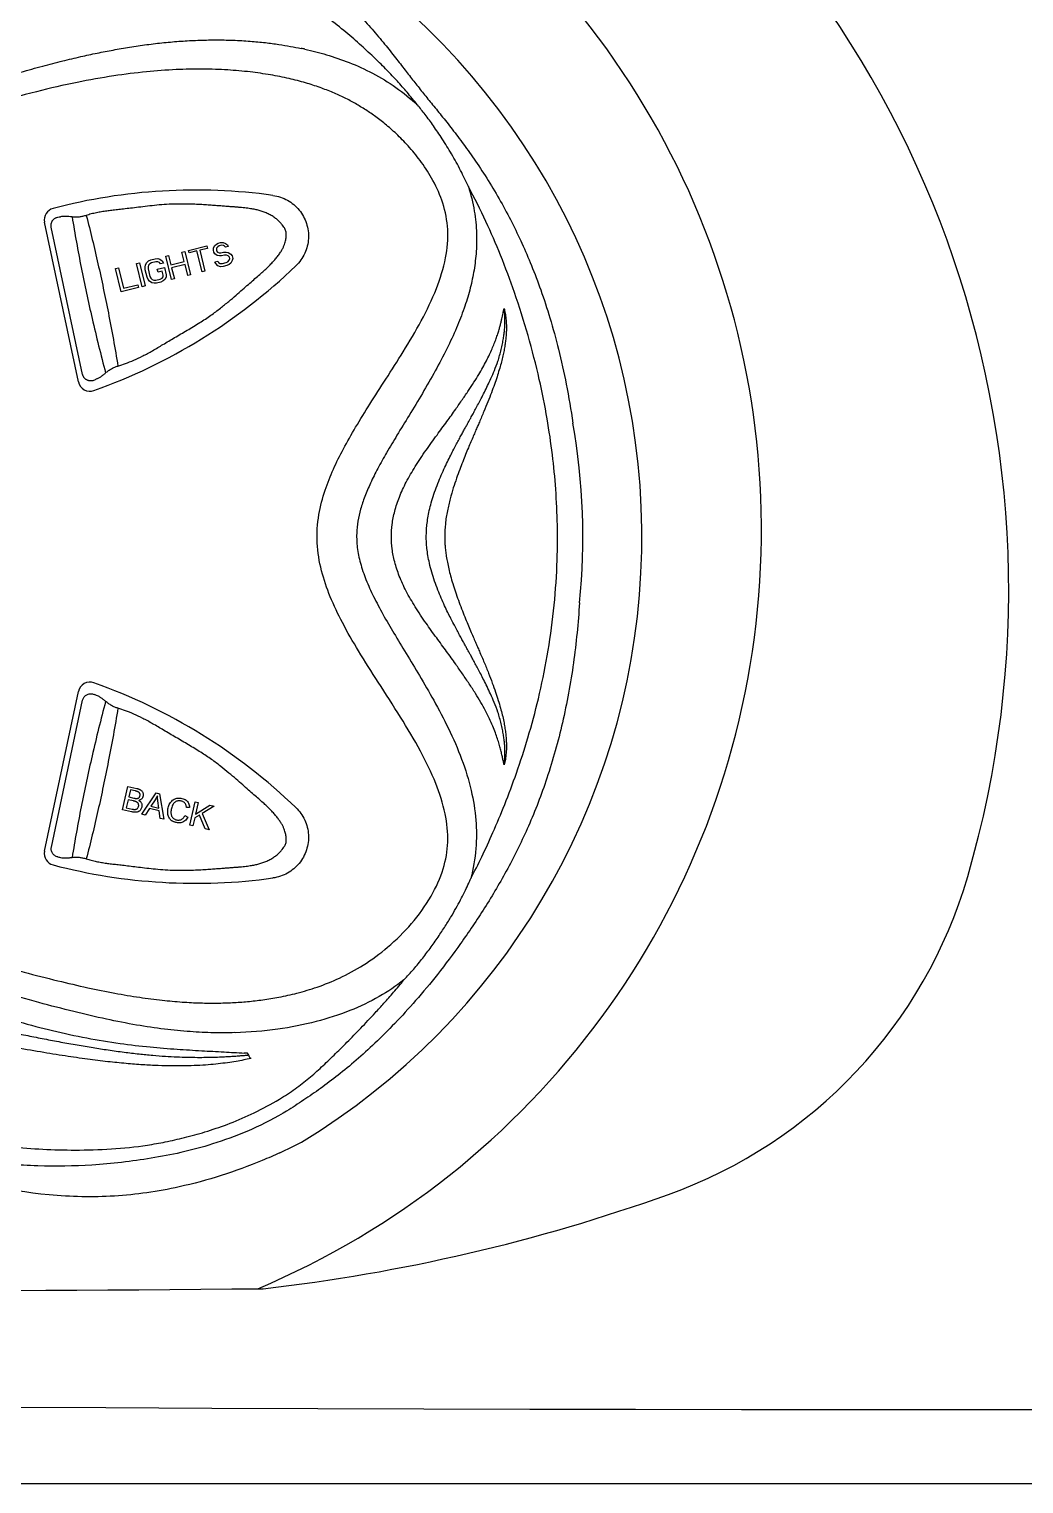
# Model space of a CAD drawing. Extents: x 832 to 912, y 781 to 934.
# Drawn here: x 868.34 to 872.48, y 797.97 to 804.03 of the extents above; entities that cross this region are included whole.
import ezdxf

# ---------------------------------------------------------------- set-up
doc = ezdxf.new("R2010")
doc.units = 0
doc.header["$MEASUREMENT"] = 0
doc.layers.add('1', color=4, linetype='Continuous')
doc.layers.add('SPA', color=2, linetype='Continuous')

# ---------------------------------------------------------------- blocks, each defined once
blk = doc.blocks.new('main_control')
at = {"color": 3, "linetype": 'Continuous'}
for p, q in [((14.278, 16.3371), (14.1367, 17.002)), ((14.2953, 16.3685), (14.1649, 16.982)), ((15.1305, 16.9849), (15.1254, 16.9908)), ((14.7363, 16.8846), (14.8119, 16.9034)), ((14.8119, 16.9034), (14.8145, 16.8931)), ((14.8394, 16.8949), (14.8453, 16.9052)), ((14.8453, 16.9052), (14.8522, 16.9113)), ((14.8522, 16.9113), (14.8597, 16.9154)), ((14.8628, 16.903), (14.8573, 16.8994)), ((14.8597, 16.9154), (14.8696, 16.9178)), ((14.8747, 16.9059), (14.8628, 16.903)), ((14.8696, 16.9178), (14.8801, 16.9182)), ((14.8812, 16.9054), (14.8747, 16.9059)), ((14.8801, 16.9182), (14.8896, 16.914)), ((14.8862, 16.9022), (14.8812, 16.9054)), ((14.8892, 16.8986), (14.8862, 16.9022)), ((14.9012, 16.9016), (14.8892, 16.8986)), ((14.8896, 16.914), (14.8976, 16.9073)), ((14.8976, 16.9073), (14.9012, 16.9016)), ((14.5627, 16.8347), (14.5697, 16.8409)), ((14.5697, 16.8409), (14.5791, 16.8454)), ((14.5791, 16.8454), (14.597, 16.8499)), ((14.597, 16.8499), (14.6075, 16.8503)), ((14.6075, 16.8503), (14.6165, 16.8481)), ((14.6165, 16.8481), (14.6265, 16.8419)), ((14.6265, 16.8419), (14.6311, 16.832)), ((14.6408, 16.8608), (14.6527, 16.8638)), ((14.665, 16.7637), (14.6408, 16.8608)), ((14.6527, 16.8638), (14.6625, 16.8245)), ((14.7085, 16.8776), (14.7204, 16.8806)), ((14.7182, 16.8384), (14.7085, 16.8776)), ((14.7204, 16.8806), (14.7446, 16.7836)), ((14.7389, 16.8743), (14.7363, 16.8846)), ((14.7707, 16.8822), (14.7389, 16.8743)), ((14.7923, 16.7955), (14.7707, 16.8822)), ((14.8145, 16.8931), (14.7827, 16.8852)), ((14.7827, 16.8852), (14.8043, 16.7985)), ((14.8395, 16.8862), (14.8394, 16.8949)), ((14.8415, 16.8779), (14.8395, 16.8862)), ((14.8456, 16.8702), (14.8415, 16.8779)), ((14.8556, 16.8639), (14.8456, 16.8702)), ((14.8524, 16.8938), (14.8519, 16.8871)), ((14.8519, 16.8871), (14.853, 16.883)), ((14.8573, 16.8994), (14.8524, 16.8938)), ((14.853, 16.883), (14.8565, 16.8773)), ((14.8646, 16.8618), (14.8556, 16.8639)), ((14.8565, 16.8773), (14.8635, 16.8746)), ((14.8635, 16.8746), (14.87, 16.8741)), ((14.8731, 16.8617), (14.8646, 16.8618)), ((14.87, 16.8741), (14.8819, 16.877)), ((14.885, 16.8647), (14.8731, 16.8617)), ((14.8819, 16.877), (14.8924, 16.8775)), ((14.8935, 16.8646), (14.885, 16.8647)), ((14.8924, 16.8775), (14.9014, 16.8753)), ((14.9005, 16.8619), (14.8935, 16.8646)), ((14.9002, 16.8377), (14.9051, 16.8434)), ((14.906, 16.8567), (14.9005, 16.8619)), ((14.9014, 16.8753), (14.9114, 16.869)), ((14.9051, 16.8434), (14.9076, 16.8505)), ((14.9076, 16.8505), (14.906, 16.8567)), ((14.9114, 16.869), (14.9174, 16.8618)), ((14.9181, 16.8422), (14.9122, 16.832)), ((14.9174, 16.8618), (14.92, 16.8515)), ((14.92, 16.8515), (14.9181, 16.8422)), ((14.4319, 16.8087), (14.4438, 16.8117)), ((14.456, 16.7117), (14.4319, 16.8087)), ((14.4438, 16.8117), (14.4649, 16.727)), ((14.5194, 16.8305), (14.5314, 16.8335)), ((14.5436, 16.7335), (14.5194, 16.8305)), ((14.5314, 16.8335), (14.5555, 16.7365)), ((14.5549, 16.8152), (14.5568, 16.8245)), ((14.5555, 16.8044), (14.5549, 16.8152)), ((14.5632, 16.7735), (14.5555, 16.8044)), ((14.5568, 16.8245), (14.5627, 16.8347)), ((14.5698, 16.8233), (14.5674, 16.8162)), ((14.5674, 16.8162), (14.5674, 16.8074)), ((14.5674, 16.8074), (14.5752, 16.7764)), ((14.5748, 16.829), (14.5698, 16.8233)), ((14.5822, 16.833), (14.5748, 16.829)), ((14.6001, 16.8375), (14.5822, 16.833)), ((14.6086, 16.8374), (14.6001, 16.8375)), ((14.6058, 16.806), (14.6357, 16.8135)), ((14.6089, 16.7936), (14.6058, 16.806)), ((14.6156, 16.8348), (14.6086, 16.8374)), ((14.6268, 16.7981), (14.6089, 16.7936)), ((14.6191, 16.8291), (14.6156, 16.8348)), ((14.6311, 16.832), (14.6191, 16.8291)), ((14.631, 16.7816), (14.6268, 16.7981)), ((14.6305, 16.7749), (14.631, 16.7816)), ((14.6357, 16.8135), (14.6434, 16.7825)), ((14.6434, 16.7825), (14.6435, 16.7737)), ((14.6625, 16.8245), (14.7182, 16.8384)), ((14.7213, 16.826), (14.6656, 16.8121)), ((14.6656, 16.8121), (14.6769, 16.7667)), ((14.7326, 16.7806), (14.7213, 16.826)), ((14.7446, 16.7836), (14.7326, 16.7806)), ((14.8043, 16.7985), (14.7923, 16.7955)), ((14.8454, 16.8372), (14.8573, 16.8402)), ((14.8494, 16.8295), (14.8454, 16.8372)), ((14.8579, 16.8206), (14.8494, 16.8295)), ((14.8573, 16.8402), (14.8608, 16.8345)), ((14.8694, 16.8169), (14.8579, 16.8206)), ((14.8608, 16.8345), (14.8683, 16.8298)), ((14.8683, 16.8298), (14.8768, 16.8297)), ((14.8799, 16.8173), (14.8694, 16.8169)), ((14.8768, 16.8297), (14.8927, 16.8337)), ((14.8958, 16.8213), (14.8799, 16.8173)), ((14.8927, 16.8337), (14.9002, 16.8377)), ((14.9053, 16.8258), (14.8958, 16.8213)), ((14.9122, 16.832), (14.9053, 16.8258)), ((14.5277, 16.7295), (14.456, 16.7117)), ((14.4649, 16.727), (14.5246, 16.7419)), ((14.5246, 16.7419), (14.5277, 16.7295)), ((14.5555, 16.7365), (14.5436, 16.7335)), ((14.5678, 16.7636), (14.5632, 16.7735)), ((14.5738, 16.7564), (14.5678, 16.7636)), ((14.5838, 16.7501), (14.5738, 16.7564)), ((14.5752, 16.7764), (14.5792, 16.7687)), ((14.5792, 16.7687), (14.5847, 16.7635)), ((14.5928, 16.748), (14.5838, 16.7501)), ((14.5847, 16.7635), (14.5917, 16.7608)), ((14.5917, 16.7608), (14.6002, 16.7608)), ((14.6033, 16.7484), (14.5928, 16.748)), ((14.6002, 16.7608), (14.6181, 16.7652)), ((14.6212, 16.7528), (14.6033, 16.7484)), ((14.6181, 16.7652), (14.6256, 16.7693)), ((14.6306, 16.7574), (14.6212, 16.7528)), ((14.6256, 16.7693), (14.6305, 16.7749)), ((14.6376, 16.7635), (14.6306, 16.7574)), ((14.6435, 16.7737), (14.6376, 16.7635)), ((14.6769, 16.7667), (14.665, 16.7637)), ((14.1367, 14.3832), (14.278, 15.0481)), ((14.1652, 14.4), (14.2953, 15.0118)), ((14.4614, 14.5555), (14.4838, 14.6529)), ((14.4838, 14.6529), (14.5204, 14.6445)), ((14.4941, 14.6384), (14.4873, 14.609)), ((14.4873, 14.609), (14.5084, 14.6041)), ((14.5136, 14.6339), (14.4941, 14.6384)), ((14.542, 14.5369), (14.6019, 14.6257)), ((14.6019, 14.6257), (14.6158, 14.6224)), ((14.6158, 14.6224), (14.6332, 14.5158)), ((14.4985, 14.5469), (14.4614, 14.5555)), ((14.4846, 14.5975), (14.4769, 14.564)), ((14.4769, 14.564), (14.5012, 14.5584)), ((14.5072, 14.5923), (14.4846, 14.5975)), ((14.5732, 14.5607), (14.5557, 14.5337)), ((14.6139, 14.5513), (14.5732, 14.5607)), ((14.5966, 14.5965), (14.5793, 14.5704)), ((14.5793, 14.5704), (14.6124, 14.5627)), ((14.6124, 14.5627), (14.6084, 14.5921)), ((14.6185, 14.5192), (14.6139, 14.5513)), ((14.7405, 14.5655), (14.7272, 14.5654)), ((14.7412, 14.4909), (14.7637, 14.5883)), ((14.7637, 14.5883), (14.7766, 14.5853)), ((14.7766, 14.5853), (14.7655, 14.537)), ((14.7655, 14.537), (14.825, 14.5741)), ((14.8425, 14.5701), (14.7925, 14.5401)), ((14.7925, 14.5401), (14.8218, 14.4723)), ((14.825, 14.5741), (14.8425, 14.5701)), ((14.5557, 14.5337), (14.542, 14.5369)), ((14.6332, 14.5158), (14.6185, 14.5192)), ((14.7209, 14.5315), (14.733, 14.5253)), ((14.7541, 14.4879), (14.7412, 14.4909)), ((14.7619, 14.5216), (14.7541, 14.4879)), ((14.7815, 14.5335), (14.7619, 14.5216)), ((14.8048, 14.4762), (14.7815, 14.5335)), ((14.8218, 14.4723), (14.8048, 14.4762)), ((15.1254, 14.3905), (15.1303, 14.3962)), ((15.1254, 14.3905), (15.1303, 14.3962)), ((14.9813, 13.5421), (14.9679, 13.5426)), ((14.985, 13.5358), (14.9814, 13.5421)), ((14.9854, 13.5344), (14.9821, 13.534)), ((14.9934, 13.522), (14.995, 13.5197)), ((15.1009, 13.3428), (15.1146, 13.351)), ((15.1439, 13.3002), (15.1294, 13.2916))]:
    blk.add_line(p, q, dxfattribs=at)
at = {"color": 4, "linetype": 'Continuous'}
for centre, radius, start, end in [((13.671, 15.6926), 2.952, 301.34667, 52.8), ((14.2007, 15.1129), 2.1865, 294.74587, 297.39073)]:
    blk.add_arc(centre, radius, start, end, dxfattribs=at)
at = {"color": 3, "linetype": 'Continuous'}
for centre, radius, start, end in [((14.8932, 16.1569), 1.5995, 78.18846, 78.76444), ((14.766, 14.7869), 2.349, 82.13624, 104.64203), ((14.1846, 17.0122), 0.049, 104.64203, 192), ((14.1935, 17.0861), 0.0621, 273.77599, 278.24774), ((14.9451, 16.9913), 0.208, 318.19558, 323.22559), ((13.5549, 18.5142), 2.349, 289.58639, 313.86376), ((15.2207, 16.674), 0.8412, 342.65318, 346.07611), ((14.326, 16.3473), 0.049, 192, 289.58639), ((14.3806, 16.2956), 0.0602, 115.20931, 121.56399), ((13.671, 15.6926), 2.7062, 354.16642, 10.06617), ((14.326, 15.0379), 0.049, 70.41361, 168), ((13.5549, 12.871), 2.349, 46.13624, 70.41361), ((13.4272, 12.88), 2.3423, 66.49548, 66.98068), ((15.2189, 14.7107), 0.8431, 13.92047, 17.34608), ((14.1846, 14.373), 0.049, 168, 255.35797), ((14.65, 16.6505), 2.3366, 258.71237, 258.86418), ((14.2139, 14.4074), 0.0517, 252.89069, 264.39499), ((14.766, 16.5983), 2.349, 255.35797, 277.86376)]:
    blk.add_arc(centre, radius, start, end, dxfattribs=at)
for points, start_tangent, end_tangent in [([(15.3865, 17.9234), (15.4435, 17.867), (15.5001, 17.8053), (15.5523, 17.7435), (15.5979, 17.6862), (15.6372, 17.6355), (15.6733, 17.5891), (15.7091, 17.5441), (15.7467, 17.4976), (15.788, 17.4466), (15.8331, 17.3896), (15.8806, 17.3267), (15.9306, 17.2562), (15.9833, 17.1755), (16.0349, 17.0887), (16.0814, 17.0018), (16.1236, 16.9141), (16.1632, 16.8221), (16.202, 16.72), (16.2401, 16.6036), (16.276, 16.4728), (16.3081, 16.3278), (16.3355, 16.1656)], (0.728236, -0.685327), (0.141558, -0.98993)), ([(15.6456, 17.543), (15.6053, 17.5891), (15.5619, 17.635), (15.5127, 17.6836), (15.4553, 17.7369), (15.391, 17.7928), (15.3187, 17.8511)], (-0.643183, 0.765713), (-0.790254, 0.61278)), ([(10.921, 17.0187), (11.2976, 17.0246), (11.6391, 17.0444), (11.9484, 17.0755), (12.2284, 17.1154), (12.4817, 17.1621), (12.7105, 17.2139), (12.9171, 17.2689), (13.1045, 17.3252), (13.2747, 17.3803), (13.4302, 17.4323), (13.573, 17.4803), (13.7046, 17.5239), (13.8264, 17.5631), (13.9379, 17.5976), (14.0382, 17.627), (14.1291, 17.6521), (14.2124, 17.6735), (14.2875, 17.6914), (14.3552, 17.7061), (14.4216, 17.7191), (14.4907, 17.731), (14.5619, 17.7414), (14.6338, 17.7498), (14.7044, 17.7559), (14.7744, 17.7597), (14.8459, 17.7611), (14.9214, 17.7598), (14.9929, 17.7557), (15.0558, 17.7497), (15.1114, 17.7424), (15.1608, 17.7343), (15.2049, 17.7257)], (0.999985, -0.005535), (0.978502, -0.206238)), ([(15.2206, 17.7225), (15.3096, 17.6995), (15.4042, 17.667), (15.502, 17.6222), (15.5987, 17.5632), (15.6882, 17.4904)], (0.976263, -0.216588), (0.727412, -0.686201)), ([(15.223, 17.5822), (15.1546, 17.6), (15.0776, 17.6154), (14.9924, 17.6276), (14.8989, 17.6359), (14.7966, 17.6394), (14.6843, 17.6373), (14.561, 17.6283), (14.4247, 17.6112), (14.2727, 17.5843), (14.1032, 17.5456), (13.9153, 17.4939), (13.71, 17.4297), (13.4856, 17.3542), (13.2361, 17.2692), (12.9552, 17.1806), (12.6383, 17.0974), (12.2818, 17.0257), (11.8815, 16.9696), (11.4336, 16.9334), (10.9334, 16.9223)], (-0.960007, 0.279976), (-0.999982, 0.006033)), ([(10.9635, 14.4489), (11.4185, 14.4391), (11.8227, 14.4003), (12.1833, 14.3447), (12.5064, 14.2807), (12.7974, 14.2139), (13.0607, 14.1477), (13.2999, 14.0843), (13.5179, 14.025), (13.7163, 13.9706), (13.894, 13.9216), (14.0515, 13.8791), (14.1913, 13.8436), (14.3163, 13.8147), (14.4294, 13.7919), (14.5327, 13.7746), (14.6262, 13.7625), (14.7101, 13.7549), (14.7855, 13.7512), (14.8543, 13.7505), (14.9189, 13.7524), (14.9815, 13.7569), (15.045, 13.7642), (15.1124, 13.7753), (15.187, 13.792), (15.2713, 13.8173), (15.3646, 13.8549), (15.463, 13.9086), (15.5648, 13.9832), (15.6639, 14.0816), (15.7454, 14.1956), (15.796, 14.3101), (15.815, 14.4211), (15.804, 14.5385), (15.765, 14.6652), (15.7015, 14.7991), (15.6179, 14.9415), (15.5256, 15.0863), (15.4435, 15.2172), (15.3766, 15.3346), (15.3256, 15.4428), (15.2897, 15.5509), (15.2715, 15.667), (15.2789, 15.7847), (15.3048, 15.886), (15.339, 15.9737), (15.3805, 16.058), (15.4315, 16.1481), (15.4909, 16.2447), (15.5575, 16.3488), (15.6297, 16.4627), (15.7047, 16.5917), (15.7674, 16.7256), (15.8055, 16.8533), (15.8146, 16.9715), (15.7941, 17.0813), (15.7533, 17.1755), (15.7056, 17.2509), (15.6559, 17.313), (15.6068, 17.3643), (15.5599, 17.4063), (15.5158, 17.4407), (15.4734, 17.4698), (15.4306, 17.4957), (15.3856, 17.5196), (15.337, 17.5418), (15.2834, 17.5627), (15.223, 17.5822)], (0.999786, 0.020687), (-0.960007, 0.279976)), ([(15.6882, 17.4904), (15.6667, 17.5175), (15.6456, 17.543)], (-0.611788, 0.791022), (-0.646167, 0.763196)), ([(15.9007, 17.1512), (15.8686, 17.2175), (15.8306, 17.2861), (15.7918, 17.3489), (15.7552, 17.4034), (15.7209, 17.4504), (15.6883, 17.4904)], (-0.410162, 0.912013), (-0.654903, 0.755713)), ([(15.9007, 17.1512), (15.9253, 17.0485), (15.9345, 16.9545), (15.9325, 16.8703), (15.9226, 16.7932), (15.9062, 16.7192), (15.8829, 16.6435), (15.8515, 16.5624), (15.8113, 16.4751), (15.7631, 16.3834), (15.7091, 16.2893), (15.6539, 16.1976), (15.6036, 16.1149), (15.5605, 16.0423), (15.5238, 15.9768), (15.4935, 15.9161), (15.4696, 15.8596), (15.4523, 15.8071), (15.4411, 15.7575), (15.4359, 15.7057), (15.4385, 15.6478), (15.4514, 15.5829), (15.4745, 15.5141), (15.5063, 15.4431), (15.5453, 15.3693), (15.5906, 15.2912), (15.6413, 15.2068), (15.697, 15.1143), (15.7565, 15.0112), (15.8175, 14.8945), (15.8727, 14.7662), (15.9123, 14.6358), (15.9317, 14.5121), (15.9317, 14.3937), (15.9108, 14.2693)], (0.30075, -0.953703), (-0.249924, -0.968265)), ([(15.9108, 14.2693), (15.9562, 14.3593), (16.0031, 14.4609), (16.0518, 14.5771), (16.1009, 14.7084), (16.1484, 14.8551), (16.192, 15.0181), (16.2288, 15.1961), (16.2555, 15.3842), (16.2694, 15.5727), (16.2711, 15.7407), (16.2643, 15.89), (16.2505, 16.034), (16.2286, 16.1836), (16.1959, 16.3476), (16.149, 16.5302), (16.0926, 16.7089), (16.0344, 16.8647), (15.9738, 17.0044), (15.9007, 17.1512)], (0.465625, 0.884982), (-0.468905, 0.883248)), ([(15.0874, 17.1138), (15.1185, 17.1064), (15.1476, 17.0935), (15.1739, 17.0754), (15.1964, 17.0528), (15.2142, 17.0263), (15.2267, 16.997), (15.2338, 16.9659), (15.235, 16.934), (15.2301, 16.9025), (15.2194, 16.8725), (15.2035, 16.8448), (15.1827, 16.8206)], (0.990596, -0.136818), (-0.72099, -0.692946)), ([(14.1649, 16.982), (14.1645, 16.9846), (14.1641, 16.9885), (14.1642, 16.9924), (14.1648, 16.9962), (14.1658, 17), (14.1672, 17.0036), (14.169, 17.0071), (14.1713, 17.0104), (14.174, 17.0135), (14.1771, 17.0163), (14.1805, 17.0187), (14.1843, 17.0207), (14.1883, 17.0223), (14.197, 17.024), (14.1976, 17.0241)], (-0.20801, 0.978127), (0.997845, 0.06562)), ([(14.2513, 17.0241), (14.2379, 17.0256), (14.2252, 17.0261), (14.2134, 17.0258), (14.2024, 17.0246)], (-0.990328, 0.138746), (-0.989674, -0.143336)), ([(14.3102, 17.0302), (14.2953, 17.0261), (14.2805, 17.0237), (14.2658, 17.023), (14.2513, 17.0241)], (-0.948772, -0.315962), (-0.990328, 0.138746)), ([(14.2513, 17.0241), (14.2892, 16.8132), (14.3347, 16.6009), (14.3908, 16.3745)], (0.160266, -0.987074), (0.255552, -0.966795)), ([(14.2513, 17.0241), (14.2892, 16.8132), (14.3347, 16.6009), (14.3908, 16.3745)], (0.160266, -0.987074), (0.255552, -0.966795)), ([(15.1254, 16.9908), (15.1211, 16.9964), (15.1162, 17.002), (15.1108, 17.0074), (15.1048, 17.0128), (15.0983, 17.0181), (15.0914, 17.0231), (15.0839, 17.028), (15.0761, 17.0326), (15.0679, 17.0368), (15.0596, 17.0406), (15.0513, 17.0439), (15.0429, 17.0469), (15.0344, 17.0495), (15.0259, 17.0519), (15.0174, 17.0539), (15.0086, 17.0558), (14.999, 17.0575), (14.9883, 17.0592), (14.9764, 17.0608), (14.9635, 17.0622), (14.9498, 17.0636), (14.9348, 17.0648), (14.9185, 17.066), (14.9006, 17.0674), (14.8808, 17.0689), (14.8594, 17.0705), (14.8363, 17.0722), (14.8113, 17.0739), (14.784, 17.0756), (14.7541, 17.077), (14.7211, 17.0778), (14.6845, 17.0776), (14.6448, 17.076), (14.6041, 17.0728), (14.5645, 17.0686), (14.5278, 17.0642), (14.4946, 17.0602), (14.4654, 17.0568), (14.4398, 17.0539), (14.4169, 17.0513), (14.3954, 17.0485), (14.3742, 17.0453), (14.3527, 17.0413), (14.3311, 17.0363), (14.3102, 17.0302)], (-0.583429, 0.812164), (-0.948772, -0.315962)), ([(15.1254, 16.9908), (15.1211, 16.9964), (15.1162, 17.002), (15.1108, 17.0074), (15.1048, 17.0128), (15.0983, 17.0181), (15.0914, 17.0231), (15.0839, 17.028), (15.0761, 17.0326), (15.0679, 17.0368), (15.0596, 17.0406), (15.0513, 17.0439), (15.0429, 17.0469), (15.0344, 17.0495), (15.0259, 17.0519), (15.0174, 17.0539), (15.0086, 17.0558), (14.999, 17.0575), (14.9883, 17.0592), (14.9764, 17.0608), (14.9635, 17.0622), (14.9497, 17.0636), (14.9348, 17.0648), (14.9185, 17.066), (14.9005, 17.0674), (14.8808, 17.0689), (14.8593, 17.0705), (14.8363, 17.0722), (14.8113, 17.0739), (14.784, 17.0756), (14.7541, 17.077), (14.7211, 17.0778), (14.6845, 17.0776), (14.6448, 17.076), (14.604, 17.0728), (14.5645, 17.0686), (14.5278, 17.0642), (14.4946, 17.0602), (14.4654, 17.0568), (14.4398, 17.0539), (14.4169, 17.0513), (14.3954, 17.0485), (14.3742, 17.0453), (14.3527, 17.0413), (14.3311, 17.0363), (14.3102, 17.0302)], (-0.583429, 0.812164), (-0.948772, -0.315963)), ([(14.3102, 17.0302), (14.359, 16.829), (14.4022, 16.6245), (14.442, 16.403)], (0.253899, -0.967231), (0.160276, -0.987072)), ([(14.3102, 17.0302), (14.359, 16.829), (14.4022, 16.6245), (14.442, 16.403)], (0.253899, -0.967231), (0.160276, -0.987072)), ([(15.1117, 16.8668), (15.121, 16.8805), (15.1279, 16.8929), (15.1331, 16.9042), (15.1369, 16.9146), (15.1397, 16.9242), (15.1416, 16.9332), (15.1427, 16.9414), (15.143, 16.9489), (15.1427, 16.9565), (15.1412, 16.9643), (15.1387, 16.9717), (15.135, 16.9786), (15.1305, 16.9849), (15.1254, 16.9908)], (0.597778, 0.801662), (-0.685841, 0.727751)), ([(14.442, 16.403), (14.4734, 16.4133), (14.5079, 16.4273), (14.5453, 16.4452), (14.5857, 16.467), (14.6295, 16.4927), (14.6778, 16.5213), (14.7301, 16.552), (14.7826, 16.5838), (14.8293, 16.6148), (14.8689, 16.6444), (14.9032, 16.6721), (14.9336, 16.698), (14.9608, 16.7218), (14.9852, 16.7433), (15.0075, 16.7628), (15.0277, 16.7802), (15.0456, 16.796), (15.0615, 16.8106), (15.0758, 16.8248), (15.0888, 16.8388), (15.1002, 16.8527)], (0.961754, 0.273914), (0.609797, 0.792558)), ([(15.8481, 16.2235), (15.8763, 16.2642), (15.9016, 16.3013), (15.9241, 16.3356), (15.9438, 16.3675), (15.961, 16.3972), (15.9758, 16.4249), (15.9885, 16.4506), (15.9993, 16.4746), (16.0085, 16.4969), (16.0163, 16.5177), (16.023, 16.5371), (16.0285, 16.5549), (16.033, 16.5711), (16.0368, 16.5858), (16.04, 16.5992), (16.0427, 16.6115), (16.0451, 16.6227), (16.0473, 16.6332), (16.0493, 16.643)], (0.571515, 0.820591), (0.202541, 0.979274)), ([(16.0493, 16.643), (16.0517, 16.6336), (16.0539, 16.6234), (16.0558, 16.6123), (16.0573, 16.6002), (16.0583, 16.5872), (16.059, 16.5731), (16.059, 16.5579), (16.0585, 16.5415), (16.0572, 16.5239), (16.0551, 16.505), (16.0521, 16.4846), (16.0481, 16.4628), (16.043, 16.4394), (16.0367, 16.4142), (16.029, 16.3871), (16.0199, 16.3579), (16.0092, 16.3264), (15.9966, 16.2921), (15.9821, 16.2546), (15.9653, 16.2136), (15.9464, 16.1693)], (0.272583, -0.962132), (-0.3982, -0.917299)), ([(16.0372, 16.4716), (16.0426, 16.4955), (16.0466, 16.5174), (16.0496, 16.5379), (16.0516, 16.5571), (16.0527, 16.575), (16.0531, 16.5915), (16.0528, 16.6066), (16.052, 16.6202), (16.0508, 16.6324), (16.0493, 16.643)], (0.239331, 0.970938), (-0.153996, 0.988071)), ([(15.9103, 16.1865), (15.9202, 16.2045), (15.9308, 16.2241), (15.9422, 16.2454), (15.9544, 16.2686), (15.9673, 16.294), (15.9808, 16.3217), (15.9947, 16.3517), (16.009, 16.3852), (16.0236, 16.4232)], (0.481949, 0.876199), (0.337331, 0.941386)), ([(14.3491, 16.3469), (14.3479, 16.3462), (14.34, 16.3428), (14.3358, 16.3418), (14.3316, 16.3413), (14.3233, 16.3417), (14.3193, 16.3426), (14.3156, 16.3439), (14.312, 16.3456), (14.3088, 16.3477), (14.3058, 16.3501), (14.3032, 16.3528), (14.3008, 16.3558), (14.2988, 16.359), (14.2972, 16.3623), (14.296, 16.3659), (14.2953, 16.3685)], (-0.851704, -0.524024), (-0.207766, 0.978179)), ([(14.355, 16.3501), (14.3603, 16.3528), (14.3655, 16.3557), (14.3706, 16.3589), (14.3757, 16.3624), (14.3807, 16.3662), (14.3858, 16.3702), (14.3908, 16.3745)], (0.904616, 0.426228), (0.750561, 0.660801)), ([(14.355, 16.3501), (14.3603, 16.3528), (14.3655, 16.3557), (14.3706, 16.3589), (14.3757, 16.3624), (14.3807, 16.3662), (14.3858, 16.3702), (14.3908, 16.3745)], (0.904616, 0.426228), (0.750561, 0.660801)), ([(14.3908, 16.3745), (14.4029, 16.384), (14.4157, 16.392), (14.4288, 16.3984), (14.442, 16.403)], (0.750561, 0.660801), (0.961754, 0.273914)), ([(14.3908, 16.3745), (14.4029, 16.384), (14.4157, 16.392), (14.4288, 16.3984), (14.442, 16.403)], (0.750561, 0.660801), (0.961755, 0.273913)), ([(15.5802, 15.6926), (15.5835, 15.7434), (15.5943, 15.7985), (15.6137, 15.8575), (15.6422, 15.9196), (15.6795, 15.9845), (15.7246, 16.0523), (15.7702, 16.1159), (15.8115, 16.1723), (15.8481, 16.2235)], (-0.000004, 1), (0.571449, 0.820638)), ([(15.7256, 15.6926), (15.7262, 15.7165), (15.7283, 15.7424), (15.7323, 15.7705), (15.7382, 15.8011), (15.7465, 15.8341), (15.7572, 15.8691), (15.7702, 15.9053), (15.7845, 15.9409), (15.7992, 15.9741), (15.8135, 16.0045), (15.8271, 16.0319), (15.8398, 16.0566), (15.8514, 16.0787), (15.8621, 16.0987), (15.872, 16.1168), (15.881, 16.1334), (15.8893, 16.1485), (15.897, 16.1623), (15.9039, 16.1749), (15.9103, 16.1865)], (-0.000021, 1), (0.48196, 0.876193)), ([(15.9464, 16.1693), (15.9387, 16.1514), (15.9302, 16.132), (15.9211, 16.1107), (15.9112, 16.0876), (15.9006, 16.0622), (15.8892, 16.0346), (15.8772, 16.0046), (15.8645, 15.9718), (15.8514, 15.9357), (15.8381, 15.8956), (15.8251, 15.8506), (15.8134, 15.8004), (15.805, 15.7462), (15.8021, 15.6926)], (-0.39819, -0.917303), (-0.000578, -1)), ([(15.8481, 15.1617), (15.8102, 15.2146), (15.7688, 15.2712), (15.7245, 15.333), (15.6796, 15.4005), (15.6418, 15.4663), (15.6133, 15.5288), (15.5941, 15.5877), (15.5834, 15.6424), (15.5802, 15.6926)], (-0.571432, 0.820649), (-0.000049, 1)), ([(15.9103, 15.1987), (15.9038, 15.2105), (15.8968, 15.2232), (15.8891, 15.2372), (15.8807, 15.2525), (15.8715, 15.2691), (15.8617, 15.2874), (15.851, 15.3073), (15.8396, 15.3289), (15.8276, 15.3522), (15.8151, 15.3775), (15.8018, 15.4053), (15.788, 15.4362), (15.7738, 15.4704), (15.7602, 15.5072), (15.7482, 15.5452), (15.7387, 15.582), (15.7323, 15.6146), (15.7283, 15.6433), (15.7262, 15.6689), (15.7256, 15.6926)], (-0.481961, 0.876193), (0.000021, 1)), ([(15.8021, 15.6926), (15.8024, 15.6748), (15.8035, 15.6552), (15.8056, 15.6339), (15.8088, 15.6108), (15.8132, 15.5858), (15.8191, 15.5586), (15.8266, 15.529), (15.8358, 15.497), (15.8468, 15.4631), (15.8592, 15.4278), (15.8725, 15.3925), (15.8859, 15.3587), (15.8985, 15.3279), (15.9101, 15.3004), (15.9205, 15.2758), (15.93, 15.2539), (15.9385, 15.234), (15.9464, 15.2159)], (0.000009, -1), (0.398183, -0.917306)), ([(16.3631, 15.4175), (16.338, 15.1669), (16.2921, 14.9175), (16.2274, 14.6867), (16.1506, 14.487), (16.0643, 14.3107), (15.9678, 14.1467), (15.8682, 13.9983), (15.7722, 13.8701), (15.6812, 13.7606), (15.5942, 13.6657), (15.5115, 13.5834), (15.4332, 13.5122), (15.3581, 13.4501), (15.2852, 13.3953), (15.2155, 13.347), (15.1439, 13.3001)], (-0.063291, -0.997995), (-0.844034, -0.53629)), ([(15.9464, 15.2159), (15.9668, 15.1681), (15.9847, 15.124), (16.0003, 15.0833), (16.0138, 15.0457), (16.0251, 15.0109), (16.0344, 14.9792), (16.042, 14.9501), (16.0479, 14.9237), (16.0523, 14.8994), (16.0555, 14.8772), (16.0576, 14.8569), (16.0587, 14.8384), (16.0591, 14.8216), (16.0588, 14.8061), (16.0579, 14.7917), (16.0565, 14.7783), (16.0546, 14.7656), (16.0522, 14.7535), (16.0493, 14.7422)], (0.398165, -0.917314), (-0.272569, -0.962136)), ([(16.0493, 14.7422), (16.0463, 14.7566), (16.0431, 14.7721), (16.0393, 14.7891), (16.0347, 14.8077), (16.0291, 14.8283), (16.022, 14.8512), (16.0131, 14.8764), (16.002, 14.9042), (15.9885, 14.9345), (15.9722, 14.9672), (15.9529, 15.0023), (15.9303, 15.0398), (15.9045, 15.0796), (15.8764, 15.1209), (15.8481, 15.1617)], (-0.202704, 0.97924), (-0.571576, 0.820549)), ([(16.0236, 14.962), (16.0081, 15.0023), (15.9929, 15.0376), (15.9784, 15.0687), (15.9647, 15.0964), (15.952, 15.1212), (15.9402, 15.1436), (15.9294, 15.1638), (15.9194, 15.1821), (15.9103, 15.1987)], (-0.337372, 0.941371), (-0.481952, 0.876197)), ([(14.2953, 15.0118), (14.2971, 15.0178), (14.3001, 15.0235), (14.3042, 15.0286), (14.3093, 15.0328), (14.3152, 15.0361), (14.3218, 15.0381), (14.3288, 15.0388), (14.3361, 15.038), (14.3432, 15.0358)], (0.208169, 0.978093), (0.920383, -0.391019)), ([(14.3908, 15.0068), (14.3859, 15.011), (14.3811, 15.0149), (14.3762, 15.0185), (14.3714, 15.0219), (14.3664, 15.025), (14.3614, 15.0279)], (-0.750572, 0.660789), (-0.877074, 0.480354)), ([(14.3908, 15.0068), (14.3859, 15.011), (14.3811, 15.0149), (14.3762, 15.0185), (14.3714, 15.0219), (14.3664, 15.025), (14.3614, 15.0279)], (-0.750572, 0.660789), (-0.877074, 0.480354)), ([(14.3908, 15.0068), (14.3347, 14.7804), (14.2892, 14.5681), (14.2513, 14.3572)], (-0.255552, -0.966795), (-0.160266, -0.987074)), ([(14.3908, 15.0068), (14.3347, 14.7804), (14.2892, 14.5681), (14.2513, 14.3572)], (-0.255552, -0.966795), (-0.160266, -0.987074)), ([(14.442, 14.9783), (14.4021, 14.7568), (14.359, 14.5523), (14.3102, 14.3511)], (-0.160278, -0.987072), (-0.253898, -0.967231)), ([(14.442, 14.9783), (14.4021, 14.7568), (14.359, 14.5523), (14.3102, 14.3511)], (-0.160278, -0.987072), (-0.253898, -0.967231)), ([(14.442, 14.9783), (14.4288, 14.9829), (14.4157, 14.9893), (14.4029, 14.9973), (14.3908, 15.0068)], (-0.961754, 0.273913), (-0.750572, 0.660789)), ([(14.442, 14.9783), (14.4288, 14.9829), (14.4157, 14.9893), (14.4029, 14.9973), (14.3908, 15.0068)], (-0.961755, 0.273913), (-0.750571, 0.660789)), ([(15.1002, 14.5286), (15.089, 14.5423), (15.0762, 14.5562), (15.0619, 14.5703), (15.0461, 14.5849), (15.0283, 14.6006), (15.0082, 14.618), (14.9859, 14.6374), (14.9615, 14.6589), (14.9344, 14.6827), (14.9041, 14.7084), (14.8702, 14.7359), (14.8315, 14.7649), (14.7868, 14.7948), (14.7362, 14.8257), (14.683, 14.8569), (14.632, 14.8871), (14.5865, 14.9138), (14.5454, 14.9361), (14.5079, 14.954), (14.4735, 14.968), (14.442, 14.9783)], (-0.609797, 0.792558), (-0.961754, 0.273914)), ([(16.0493, 14.7422), (16.0508, 14.7535), (16.052, 14.7661), (16.0528, 14.7799), (16.0531, 14.795), (16.0527, 14.8114), (16.0515, 14.829), (16.0495, 14.8479), (16.0466, 14.8682), (16.0425, 14.89), (16.0372, 14.9135)], (0.154047, 0.988064), (-0.239215, 0.970967)), ([(14.5084, 14.6041), (14.5106, 14.6036), (14.5127, 14.6032), (14.5148, 14.6028), (14.5168, 14.6025), (14.5189, 14.6024), (14.5209, 14.6024)], (0.97437, -0.224951), (0.997984, 0.063466)), ([(14.5281, 14.6291), (14.5267, 14.6298), (14.5252, 14.6305), (14.5237, 14.6311), (14.522, 14.6317), (14.5201, 14.6322), (14.5182, 14.6328), (14.516, 14.6334), (14.5136, 14.6339)], (-0.8586, 0.512646), (-0.97437, 0.224951)), ([(14.5204, 14.6445), (14.5236, 14.6437), (14.5265, 14.6428), (14.5294, 14.6417), (14.5323, 14.6405), (14.535, 14.6391), (14.5376, 14.6373)], (0.97437, -0.224951), (0.800669, -0.599107)), ([(14.5209, 14.6024), (14.5231, 14.6026), (14.5253, 14.6032), (14.5274, 14.6042), (14.5294, 14.6056)], (0.997984, 0.063466), (0.75844, 0.651743)), ([(14.5335, 14.6225), (14.5323, 14.6251), (14.5304, 14.6273), (14.5281, 14.6291)], (-0.332508, 0.9431), (-0.8586, 0.512646)), ([(14.5409, 14.6011), (14.5373, 14.5982), (14.5332, 14.596), (14.5286, 14.5946)], (-0.700812, -0.713346), (-0.972104, -0.234549)), ([(14.5294, 14.6056), (14.5315, 14.6078), (14.5329, 14.6105), (14.5339, 14.6135)], (0.75844, 0.651743), (0.224951, 0.97437)), ([(14.5339, 14.6135), (14.5344, 14.6181), (14.5335, 14.6225)], (0.224951, 0.97437), (-0.332508, 0.9431)), ([(14.5376, 14.6373), (14.5412, 14.6341), (14.5441, 14.6302), (14.5461, 14.6258)], (0.800669, -0.599107), (0.317375, -0.9483)), ([(14.5469, 14.6121), (14.5457, 14.6081), (14.5437, 14.6045), (14.5409, 14.6011)], (-0.224951, -0.97437), (-0.700812, -0.713346)), ([(14.5461, 14.6258), (14.5472, 14.6211), (14.5475, 14.6166), (14.5469, 14.6121)], (0.317375, -0.9483), (-0.224951, -0.97437)), ([(14.6062, 14.6139), (14.6016, 14.6048), (14.5966, 14.5965)], (-0.413535, -0.910488), (-0.548769, -0.835974)), ([(14.6084, 14.5921), (14.6077, 14.5975), (14.6071, 14.6029), (14.6065, 14.6084), (14.6062, 14.6139)], (-0.1331, 0.991103), (-0.041461, 0.99914)), ([(14.6631, 14.5889), (14.6691, 14.5948), (14.676, 14.5994), (14.6836, 14.6023)], (0.642329, 0.766429), (0.962939, 0.26972)), ([(14.6836, 14.6023), (14.6917, 14.6039), (14.7001, 14.604), (14.7086, 14.6028)], (0.962939, 0.26972), (0.97437, -0.224951)), ([(14.7086, 14.6028), (14.7179, 14.5997), (14.7255, 14.5952), (14.7315, 14.5896)], (0.97437, -0.224951), (0.646975, -0.762511)), ([(14.5146, 14.5449), (14.5095, 14.5451), (14.5042, 14.5458), (14.4985, 14.5469)], (-0.999836, -0.018085), (-0.97437, 0.224951)), ([(14.5012, 14.5584), (14.5023, 14.5581), (14.5034, 14.5579), (14.5044, 14.5577), (14.5054, 14.5575), (14.5064, 14.5573), (14.5074, 14.5571), (14.5083, 14.557), (14.5092, 14.5569), (14.51, 14.5568)], (0.97437, -0.224951), (0.999064, -0.043257)), ([(14.521, 14.5873), (14.5189, 14.5884), (14.5168, 14.5894), (14.5146, 14.5902), (14.5123, 14.5909), (14.5099, 14.5916), (14.5072, 14.5923)], (-0.859454, 0.511213), (-0.97437, 0.224951)), ([(14.51, 14.5568), (14.5127, 14.5568), (14.5154, 14.5571), (14.5181, 14.5577)], (0.999064, -0.043257), (0.94743, 0.319964)), ([(14.5264, 14.5473), (14.5228, 14.546), (14.5189, 14.5452), (14.5146, 14.5449)], (-0.913704, -0.406379), (-0.999836, -0.018085)), ([(14.5181, 14.5577), (14.5215, 14.5595), (14.5242, 14.562)], (0.94743, 0.319964), (0.661874, 0.749615)), ([(14.5275, 14.5799), (14.5259, 14.5828), (14.5237, 14.5853), (14.521, 14.5873)], (-0.374478, 0.927236), (-0.859454, 0.511213)), ([(14.5242, 14.562), (14.5266, 14.5657), (14.5281, 14.5698)], (0.661874, 0.749615), (0.224951, 0.97437)), ([(14.5356, 14.5546), (14.5327, 14.5515), (14.5296, 14.549), (14.5264, 14.5473)], (-0.631695, -0.775217), (-0.913704, -0.406379)), ([(14.5281, 14.5698), (14.5286, 14.5733), (14.5284, 14.5767), (14.5275, 14.5799)], (0.224951, 0.97437), (-0.374478, 0.927236)), ([(14.5286, 14.5946), (14.5334, 14.5912), (14.5373, 14.5872), (14.5401, 14.5826)], (0.870699, -0.491816), (0.415078, -0.909786)), ([(14.5414, 14.5667), (14.5392, 14.5603), (14.5356, 14.5546)], (-0.224951, -0.97437), (-0.631695, -0.775217)), ([(14.5401, 14.5826), (14.5417, 14.5776), (14.5422, 14.5724), (14.5414, 14.5667)], (0.415078, -0.909786), (-0.224951, -0.97437)), ([(14.6502, 14.5364), (14.6493, 14.5451), (14.6496, 14.5543), (14.6512, 14.5637)], (-0.175112, 0.984549), (0.224951, 0.97437)), ([(14.6512, 14.5637), (14.6541, 14.5734), (14.6582, 14.5819), (14.6631, 14.5889)], (0.224951, 0.97437), (0.642329, 0.766429)), ([(14.6645, 14.5607), (14.663, 14.5527), (14.6626, 14.5451), (14.663, 14.5382)], (-0.224951, -0.97437), (0.14196, -0.989872)), ([(14.6718, 14.5787), (14.6674, 14.57), (14.6645, 14.5607)], (-0.522935, -0.852373), (-0.224951, -0.97437)), ([(14.6857, 14.5907), (14.6803, 14.5878), (14.6756, 14.5837), (14.6718, 14.5787)], (-0.924581, -0.380986), (-0.522935, -0.852373)), ([(14.7058, 14.5918), (14.6986, 14.5928), (14.6919, 14.5925), (14.6857, 14.5907)], (-0.97437, 0.224951), (-0.924581, -0.380986)), ([(14.7209, 14.5832), (14.7167, 14.587), (14.7116, 14.5899), (14.7058, 14.5918)], (-0.643578, 0.765381), (-0.97437, 0.224951)), ([(14.7272, 14.5654), (14.7264, 14.5708), (14.7251, 14.5755), (14.7232, 14.5797), (14.7209, 14.5832)], (-0.083398, 0.996516), (-0.643578, 0.765381)), ([(14.7315, 14.5896), (14.7361, 14.5827), (14.7391, 14.5748), (14.7405, 14.5655)], (0.646975, -0.762511), (0.061124, -0.99813)), ([(15.1827, 14.5646), (15.2035, 14.5404), (15.2194, 14.5127), (15.2301, 14.4827), (15.235, 14.4512), (15.2338, 14.4193), (15.2267, 14.3882), (15.2142, 14.3588), (15.1964, 14.3324), (15.1739, 14.3098), (15.1476, 14.2917), (15.1185, 14.2788), (15.0874, 14.2714)], (0.72099, -0.692946), (-0.990596, -0.136818)), ([(14.661, 14.5144), (14.6561, 14.5206), (14.6525, 14.5281), (14.6502, 14.5364)], (-0.696148, 0.717899), (-0.175112, 0.984549)), ([(14.6852, 14.502), (14.6805, 14.5033), (14.6762, 14.5047), (14.6721, 14.5065), (14.6681, 14.5087), (14.6643, 14.5113), (14.661, 14.5144)], (-0.97437, 0.224951), (-0.696148, 0.717899)), ([(14.663, 14.5382), (14.6645, 14.532), (14.6673, 14.5264), (14.6711, 14.5217)], (0.14196, -0.989872), (0.719112, -0.694894)), ([(14.6711, 14.5217), (14.6758, 14.518), (14.681, 14.5152), (14.6866, 14.5133)], (0.719112, -0.694894), (0.97437, -0.224951)), ([(14.7128, 14.5044), (14.7043, 14.5015), (14.6951, 14.5007), (14.6852, 14.502)], (-0.903372, -0.428858), (-0.97437, 0.224951)), ([(14.6866, 14.5133), (14.6935, 14.5124), (14.7002, 14.5131), (14.7064, 14.5153)], (0.97437, -0.224951), (0.89401, 0.448047)), ([(14.7064, 14.5153), (14.712, 14.5192), (14.7169, 14.5246), (14.7209, 14.5315)], (0.89401, 0.448047), (0.427104, 0.904203)), ([(14.733, 14.5253), (14.7272, 14.5162), (14.7205, 14.5093), (14.7128, 14.5044)], (-0.459778, -0.888034), (-0.903372, -0.428858)), ([(15.1303, 14.3962), (15.1346, 14.4022), (15.1382, 14.4086), (15.1408, 14.4155), (15.1424, 14.4228), (15.143, 14.4299), (15.1429, 14.4369), (15.1422, 14.4443), (15.1408, 14.4524), (15.1387, 14.461), (15.1357, 14.4703), (15.1318, 14.4801), (15.1267, 14.4908), (15.1199, 14.5026), (15.111, 14.5154), (15.1002, 14.5286)], (0.620846, 0.783933), (-0.665781, 0.746147)), ([(14.1926, 14.3592), (14.1855, 14.3613), (14.1792, 14.3648), (14.1738, 14.3693), (14.1696, 14.3748), (14.1666, 14.3808), (14.1649, 14.3872), (14.1645, 14.3937), (14.1652, 14.4)], (-0.980665, 0.195692), (0.207709, 0.978191)), ([(14.2088, 14.3559), (14.222, 14.3552), (14.2361, 14.3556), (14.2513, 14.3572)], (0.995148, -0.098392), (0.990328, 0.138745)), ([(14.2088, 14.3559), (14.222, 14.3552), (14.2361, 14.3556), (14.2513, 14.3572)], (0.995148, -0.098392), (0.990328, 0.138745)), ([(14.2513, 14.3572), (14.2658, 14.3583), (14.2805, 14.3576), (14.2953, 14.3552), (14.3102, 14.3511)], (0.990328, 0.138745), (0.948781, -0.315934)), ([(14.3102, 14.3511), (14.3308, 14.345), (14.352, 14.3401), (14.3732, 14.3362), (14.3941, 14.333), (14.4151, 14.3303), (14.4373, 14.3277), (14.4617, 14.325), (14.4892, 14.3218), (14.5198, 14.318), (14.5529, 14.314), (14.5891, 14.31), (14.6285, 14.3064), (14.6703, 14.304), (14.7121, 14.3034), (14.7485, 14.3042), (14.7806, 14.3055), (14.8093, 14.3072), (14.8352, 14.309), (14.8588, 14.3108), (14.8804, 14.3124), (14.9003, 14.3139), (14.9183, 14.3153), (14.9345, 14.3165), (14.9493, 14.3177), (14.9629, 14.319), (14.9756, 14.3204), (14.9874, 14.322), (14.9981, 14.3236), (15.0076, 14.3253), (15.0163, 14.3271), (15.0247, 14.3291), (15.0331, 14.3314), (15.0415, 14.3339), (15.0497, 14.3368), (15.0579, 14.34), (15.0663, 14.3438), (15.0748, 14.348), (15.0829, 14.3527), (15.0907, 14.3577), (15.0979, 14.3629), (15.1045, 14.3682), (15.1106, 14.3737), (15.1161, 14.3792), (15.121, 14.3848), (15.1254, 14.3905)], (0.948781, -0.315934), (0.583429, 0.812164)), ([(14.3102, 14.3511), (14.3308, 14.345), (14.352, 14.3401), (14.3732, 14.3362), (14.3941, 14.333), (14.4151, 14.3303), (14.4373, 14.3277), (14.4617, 14.325), (14.4892, 14.3218), (14.5198, 14.318), (14.5529, 14.314), (14.5891, 14.31), (14.6285, 14.3064), (14.6703, 14.304), (14.712, 14.3034), (14.7485, 14.3042), (14.7805, 14.3055), (14.8093, 14.3072), (14.8352, 14.309), (14.8588, 14.3108), (14.8804, 14.3124), (14.9003, 14.3139), (14.9182, 14.3153), (14.9345, 14.3165), (14.9493, 14.3177), (14.9629, 14.319), (14.9756, 14.3204), (14.9874, 14.322), (14.9981, 14.3236), (15.0076, 14.3253), (15.0163, 14.3271), (15.0247, 14.3291), (15.0331, 14.3314), (15.0415, 14.3339), (15.0497, 14.3368), (15.0579, 14.34), (15.0663, 14.3438), (15.0748, 14.348), (15.0829, 14.3527), (15.0907, 14.3577), (15.0979, 14.3629), (15.1045, 14.3682), (15.1106, 14.3737), (15.1161, 14.3792), (15.121, 14.3848), (15.1254, 14.3905)], (0.948781, -0.315934), (0.583429, 0.812164)), ([(15.6324, 13.8468), (15.6731, 13.8918), (15.7105, 13.9376), (15.7456, 13.9843), (15.7788, 14.0315), (15.808, 14.0762), (15.8329, 14.117), (15.8542, 14.1542), (15.8726, 14.1884), (15.8885, 14.2201), (15.9023, 14.2497), (15.9108, 14.2693)], (0.692306, 0.721604), (0.391014, 0.920385)), ([(14.9292, 13.6275), (14.8414, 13.627), (14.7433, 13.6316), (14.6359, 13.6421), (14.5199, 13.6592), (14.3943, 13.6834), (14.2588, 13.7148), (14.1129, 13.753), (13.9555, 13.7975), (13.7854, 13.8473), (13.6005, 13.9012), (13.3994, 13.9592), (13.1805, 14.0211), (12.9887, 14.0735)], (-0.99945, -0.033157), (-0.965898, 0.258924)), ([(12.9716, 14.0112), (13.1236, 13.9669), (13.295, 13.9134), (13.4551, 13.8607), (13.6058, 13.8094), (13.7497, 13.7605), (13.8901, 13.7147), (14.0299, 13.6727), (14.1703, 13.636), (14.3121, 13.6055), (14.4514, 13.5825), (14.5761, 13.5678), (14.6888, 13.5586), (14.7909, 13.5522), (14.8836, 13.5471), (14.9679, 13.5426)], (0.962981, -0.26957), (0.99879, -0.049178)), ([(15.6324, 13.8468), (15.5292, 13.7778), (15.4079, 13.7194), (15.267, 13.6733), (15.1072, 13.6419), (14.9294, 13.6273)], (-0.787774, -0.615964), (-0.999601, -0.028249)), ([(15.5127, 13.7099), (15.5494, 13.75), (15.5893, 13.7955), (15.6324, 13.8468)], (0.681011, 0.732273), (0.632983, 0.774166)), ([(15.1146, 13.351), (15.18, 13.3936), (15.2371, 13.4378), (15.2897, 13.4844), (15.3415, 13.5337), (15.3954, 13.5871), (15.4527, 13.6459), (15.5127, 13.7099)], (0.859918, 0.510431), (0.675053, 0.737769)), ([(14.995, 13.5197), (14.966, 13.5136), (14.9339, 13.5077), (14.8985, 13.5023), (14.8598, 13.4975), (14.8178, 13.4935), (14.7721, 13.4906), (14.7225, 13.4889), (14.6686, 13.4887), (14.61, 13.4901), (14.5461, 13.4933), (14.4763, 13.4988), (14.4, 13.5065), (14.3159, 13.5169), (14.223, 13.5303), (14.1203, 13.5469), (14.0077, 13.5663), (13.8857, 13.5876), (13.7569, 13.6089), (13.6203, 13.6289), (13.4749, 13.6458), (13.3187, 13.6581), (13.1471, 13.6652), (12.9562, 13.6668), (12.7451, 13.6623), (12.5158, 13.6517), (12.2656, 13.6354), (11.9944, 13.6145), (11.6995, 13.5914), (11.3773, 13.5699), (11.0215, 13.5569), (10.6236, 13.5623), (10.236, 13.5845), (9.8973, 13.6106), (9.5981, 13.6338), (9.331, 13.6515), (9.0918, 13.6625), (8.8755, 13.6668), (8.6807, 13.6648), (8.5056, 13.657), (8.3463, 13.6437), (8.1952, 13.6253), (8.0499, 13.6033), (7.9099, 13.5796), (7.7782, 13.5565), (7.6615, 13.537), (7.5578, 13.5213), (7.4652, 13.5092), (7.3817, 13.5002), (7.3061, 13.494), (7.2383, 13.4903), (7.1771, 13.4887), (7.1216, 13.4889), (7.0709, 13.4906), (7.0247, 13.4935), (6.9823, 13.4975), (6.9435, 13.5023), (6.9081, 13.5077), (6.876, 13.5136), (6.847, 13.5197)], (-0.975608, -0.219521), (-0.975607, 0.219523)), ([(13.9978, 13.6292), (14.0668, 13.615), (14.1357, 13.6014), (14.2041, 13.5884), (14.2721, 13.5762), (14.3386, 13.5651), (14.401, 13.5554)], (0.9791, -0.203381), (0.989096, -0.14727)), ([(14.401, 13.5554), (14.4681, 13.5461), (14.5299, 13.5387), (14.5869, 13.5332), (14.6394, 13.5293), (14.6877, 13.5267), (14.7321, 13.5252), (14.7727, 13.5246), (14.8094, 13.5248), (14.8423, 13.5255), (14.8718, 13.5265), (14.8983, 13.5278), (14.9222, 13.5293), (14.9439, 13.5308), (14.9637, 13.5324), (14.9821, 13.534)], (0.989098, -0.147262), (0.995837, 0.091151)), ([(14.9934, 13.522), (14.9898, 13.5267), (14.9877, 13.5305), (14.985, 13.5358)], (-0.521251, 0.853404), (-0.512731, 0.858549)), ([(7.2493, 13.1635), (7.5067, 13.1395), (7.7342, 13.1433), (7.9358, 13.1606), (8.1154, 13.1845), (8.276, 13.212), (8.4188, 13.24), (8.5455, 13.2667), (8.6569, 13.2907), (8.7587, 13.3123), (8.8581, 13.3328), (8.9618, 13.3527), (9.0754, 13.3722), (9.2047, 13.3915), (9.3538, 13.4102), (9.5183, 13.4272), (9.6973, 13.4419), (9.8946, 13.4546), (10.1137, 13.4656), (10.3588, 13.4751), (10.6366, 13.4822), (10.9462, 13.4847), (11.2614, 13.4811), (11.5484, 13.4729), (11.8027, 13.4622), (12.0288, 13.4498), (12.2315, 13.4352), (12.415, 13.4182), (12.5803, 13.399), (12.735, 13.3772), (12.8849, 13.3518), (13.0336, 13.3227), (13.1875, 13.2901), (13.3556, 13.2541), (13.5441, 13.216), (13.7578, 13.1798), (13.9961, 13.1515), (14.2639, 13.1386), (14.5647, 13.1591)], (0.986103, -0.166137), (0.988908, 0.148528)), ([(14.5805, 13.1046), (14.334, 13.0761), (14.1084, 13.0725), (13.8719, 13.0903), (13.6245, 13.1284), (13.4021, 13.1717), (13.2072, 13.2112), (13.0335, 13.2451), (12.8759, 13.2737), (12.7192, 13.2998), (12.555, 13.3244), (12.3775, 13.3472), (12.1828, 13.3684), (11.9686, 13.388), (11.732, 13.4058), (11.4702, 13.4197), (11.1815, 13.4281), (10.8647, 13.4303), (10.5337, 13.4252), (10.2259, 13.4127), (9.9552, 13.3946), (9.7145, 13.3738), (9.499, 13.3512), (9.3058, 13.327), (9.1307, 13.3011), (8.9676, 13.274), (8.8071, 13.2448), (8.6344, 13.2111), (8.4465, 13.1731), (8.2384, 13.1323), (8.0022, 13.0943), (7.7541, 13.0732), (7.5138, 13.0757), (7.2549, 13.1056)], (-0.986234, -0.165359), (-0.985798, 0.167935)), ([(14.5647, 13.1591), (14.6391, 13.1725), (14.7186, 13.1903), (14.8042, 13.214), (14.8966, 13.2456), (14.996, 13.2875), (15.1009, 13.3428)], (0.987544, 0.157341), (0.862364, 0.506288)), ([(15.1294, 13.2916), (14.9787, 13.2162), (14.8363, 13.1639), (14.7038, 13.1283), (14.5805, 13.1046)], (-0.863692, -0.504021), (-0.987555, -0.157272))]:
    blk.add_spline(points, degree=3, dxfattribs=dict(at, start_tangent=start_tangent, end_tangent=end_tangent))
at = {"color": 4, "linetype": 'Continuous', "start_tangent": (-0.908196, -0.418544), "end_tangent": (-0.908028, 0.41891)}
blk.add_spline([(15.1159, 13.1272), (15.0425, 13.095), (14.6969, 12.9853), (14.4274, 12.9469), (14.1555, 12.952), (13.6209, 13.0531), (13.3557, 13.1143), (13.0888, 13.1678), (12.8203, 13.2137), (12.5507, 13.2528), (12.0091, 13.3127), (11.4656, 13.3498), (10.9213, 13.3626), (10.3771, 13.3499), (9.8336, 13.3128), (9.292, 13.2529), (9.0224, 13.2138), (8.7539, 13.1679), (8.487, 13.1144), (8.2218, 13.0533), (7.6872, 12.9521), (7.4152, 12.9469), (7.1452, 12.9853), (6.7995, 13.095), (6.7252, 13.1276)], degree=3, dxfattribs=at)
blk = doc.blocks.new('2010SOVEREIGN')
at = {"layer": '1', "color": 3}
for centre, radius, start, end in [((35.7904, 3.7223), 4.267, 343.75802, 56.1589), ((37.967, 3.0882), 2, 289.7019, 343.75802), ((36.1027, 8.2944), 7.5299, 276.4923, 289.7019), ((39.8284, 780.9139), 780.6042, 267.9287165, 272.0711689), ((33.4055, 423.7634), 422.9655, 269.360587, 270.480707)]:
    blk.add_arc(centre, radius, start, end, dxfattribs=at)
at = {"layer": '1', "color": 2}
blk.add_arc((35.5979, 3.9736), 3.431, 292.88224, 55.99549, dxfattribs=at)
at = {"layer": 'SPA', "color": 4}
blk.add_lwpolyline([(12, 92.7053), (67.6581, 92.7053, -0.414214), (79.6581, 80.7053), (79.6581, 12, -0.414214), (67.6581, 0), (12, 0, -0.414214), (0, 12), (0, 80.7053, -0.414214)], format="xyb", close=True, dxfattribs=at)
at = {"layer": '1', "color": 1}
blk.add_blockref('main_control', (21.9081, -11.7484), dxfattribs=at)

msp = doc.modelspace()

# ---------------------------------------------------------------- block references
at = {"layer": '1'}
msp.add_blockref('2010SOVEREIGN', (832.36, 797.97), dxfattribs=at)

doc.saveas('drawing.dxf')
